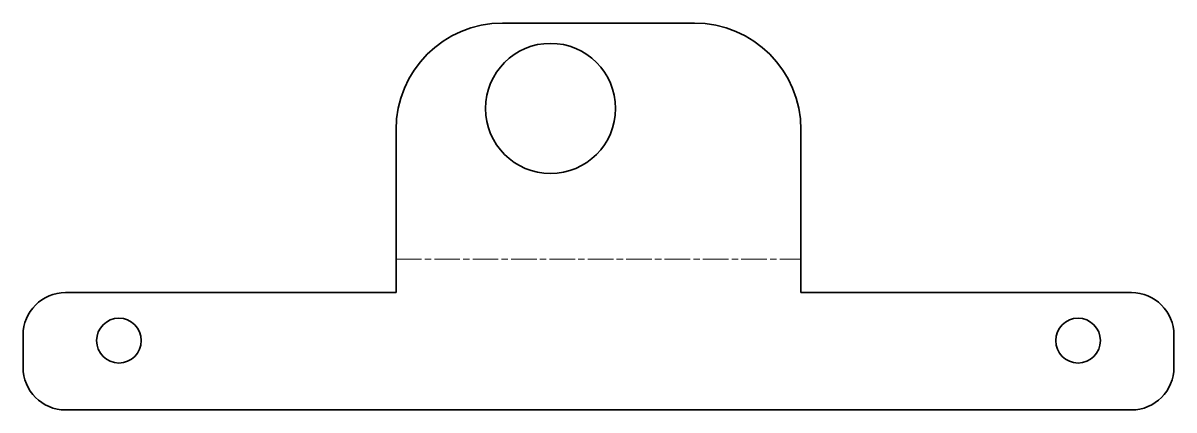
# Model space of a CAD drawing. Header units: inches. Extents: x 0 to 108, y 0 to 36.
import ezdxf

# ---------------------------------------------------------------- set-up
doc = ezdxf.new("R2010")
doc.units = ezdxf.units.IN
doc.header["$MEASUREMENT"] = 0
doc.linetypes.add('Chain', pattern=[13.68, 9.12, -1.14, 2.28, -1.14])
doc.layers.add('SIMUMAK Bend Centerline (ISO)', color=7, linetype='Chain', lineweight=9)
doc.layers.add('SIMUMAK Visible (ISO)', color=7, linetype='Continuous', lineweight=35)

# ---------------------------------------------------------------- blocks, each defined once
blk = doc.blocks.new('CD-IND-30-SOPIN-01_Sheet_CD-IND-30-SOPIN-01 (desplegada)')
at = {"layer": 'SIMUMAK Bend Centerline (ISO)', "ltscale": 0.263158}
blk.add_line((-19, -4), (19, -4), dxfattribs=at)
at = {"layer": 'SIMUMAK Visible (ISO)'}
for p, q in [((-9, 18.13), (9, 18.13)), ((-19, 8.13), (-19, -7.13)), ((19, -7.13), (19, 8.13)), ((-19, -7.13), (-50, -7.13)), ((50, -7.13), (19, -7.13)), ((-54, -14.13), (-54, -11.13)), ((54, -11.13), (54, -14.13)), ((50, -18.13), (-50, -18.13))]:
    blk.add_line(p, q, dxfattribs=at)
for centre, radius in [((-4.5, 10.13), 6.1), ((-45, -11.63), 2.1), ((45, -11.63), 2.1)]:
    blk.add_circle(centre, radius, dxfattribs=at)
at = {"layer": 'SIMUMAK Visible (ISO)', "extrusion": (0, 0, -1)}
for centre, radius, start, end in [((9, 8.13), 10, 0, 90), ((-9, 8.13), 10, 90, 180), ((50, -11.13), 4, 0, 90), ((-50, -11.13), 4, 90, 180), ((50, -14.13), 4, 270, 0), ((-50, -14.13), 4, 180, 270)]:
    blk.add_arc(centre, radius, start, end, dxfattribs=at)

msp = doc.modelspace()

# ---------------------------------------------------------------- block references
msp.add_blockref('CD-IND-30-SOPIN-01_Sheet_CD-IND-30-SOPIN-01 (desplegada)', (54, 18.13))

doc.saveas('drawing.dxf')
